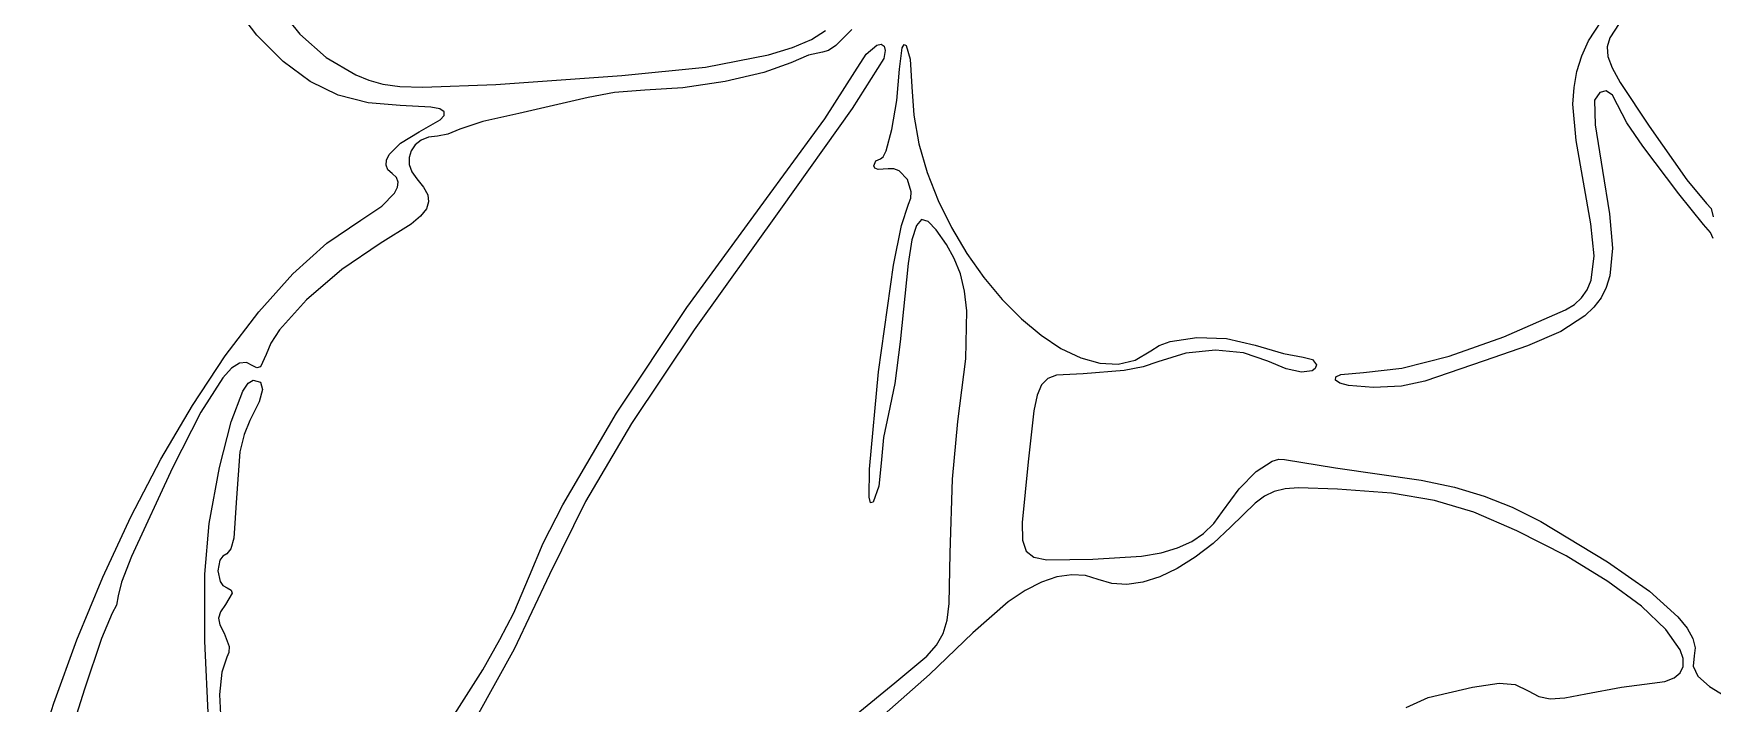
# Model space of a CAD drawing. Extents: x 56 to 1033, y 17 to 979.
# Drawn here: x 106.2 to 235.7, y 387.6 to 439.3 of the extents above; entities that cross this region are included whole.
import ezdxf

# ---------------------------------------------------------------- set-up
doc = ezdxf.new("R2010")
doc.units = 0

msp = doc.modelspace()

# ---------------------------------------------------------------- linework, layer by layer
at = {"layer": 'Layer 1'}
for p, q in [((123.39484, 439.194776), (121.40712, 441.779098)), ((125.006856, 441.3784), (126.716029, 439.250568)), ((226.191058, 438.742483), (227.70842, 441.05269)), ((166.208615, 438.848515), (167.28721, 439.547057)), ((169.32064, 439.63134), (168.081064, 438.386996)), ((228.87516, 440.60995), (227.824078, 438.967973)), ((125.410187, 437.150286), (123.39484, 439.194776)), ((126.716029, 439.250568), (128.736239, 437.465769)), ((162.888289, 437.652285), (164.742633, 438.217009)), ((164.742633, 438.217009), (166.208615, 438.848515)), ((168.081064, 438.386996), (167.50425, 438.008464)), ((170.409458, 437.703852), (171.250026, 438.41002)), ((171.250026, 438.41002), (171.579142, 438.481959)), ((171.579142, 438.481959), (171.802146, 438.345578)), ((171.802146, 438.345578), (171.885039, 437.985211)), ((172.99258, 436.54432), (173.1972, 438.195349)), ((173.1972, 438.195349), (173.353185, 438.46174)), ((173.353185, 438.46174), (173.521034, 438.388771)), ((173.521034, 438.388771), (173.820573, 437.324925)), ((225.665786, 437.574239), (226.191058, 438.742483)), ((227.824078, 438.967973), (227.627048, 438.276724)), ((227.627048, 438.276724), (227.679962, 437.539849)), ((127.488834, 435.614432), (125.410187, 437.150286)), ((128.736239, 437.465769), (131.02388, 436.11673)), ((158.010594, 436.722163), (162.888289, 437.652285)), ((164.61791, 437.05199), (162.520654, 436.291895)), ((165.978841, 437.629311), (164.61791, 437.05199)), ((167.0552, 437.86944), (165.978841, 437.629311)), ((167.50425, 438.008464), (167.0552, 437.86944)), ((171.79382, 437.38519), (169.332169, 433.524992)), ((169.55244, 436.35241), (170.409458, 437.703852)), ((171.885039, 437.985211), (171.79382, 437.38519)), ((173.820573, 437.324925), (173.95231, 435.20415)), ((225.291463, 436.378407), (225.665786, 437.574239)), ((227.679962, 437.539849), (228.006024, 436.658256)), ((129.666451, 434.556017), (127.488834, 435.614432)), ((131.02388, 436.11673), (132.031517, 435.699712)), ((132.031517, 435.699712), (133.099288, 435.400813)), ((141.82855, 435.374985), (151.56788, 436.05593)), ((151.5677, 436.05611), (158.010594, 436.722163)), ((151.56788, 436.05593), (151.5677, 436.05611)), ((159.539561, 435.607916), (156.278368, 435.113982)), ((162.520654, 436.291895), (159.539561, 435.607916)), ((167.218209, 432.724121), (169.55244, 436.35241)), ((172.786164, 434.131959), (172.99258, 436.54432)), ((225.064596, 435.140867), (225.291463, 436.378407)), ((228.006024, 436.658256), (228.628436, 435.532857)), ((228.628436, 435.532857), (230.85512, 432.15428)), ((131.978709, 433.943845), (129.666451, 434.556017)), ((133.099288, 435.400813), (134.420034, 435.219463)), ((134.420034, 435.219463), (136.186599, 435.155089)), ((136.186599, 435.155089), (141.82855, 435.374985)), ((148.95816, 434.37035), (143.6146, 433.14018)), ((150.991809, 434.76138), (148.95816, 434.37035)), ((153.34081, 434.92402), (150.991809, 434.76138)), ((156.278368, 435.113982), (153.34081, 434.92402)), ((173.95231, 435.20415), (174.093443, 433.003739)), ((224.981693, 433.847498), (225.064596, 435.140867)), ((227.044093, 434.761879), (226.64229, 434.16749)), ((226.64229, 434.16749), (226.700941, 432.254682)), ((227.541233, 434.884736), (227.044093, 434.761879)), ((228.034821, 434.556553), (227.541233, 434.884736)), ((228.42597, 433.79782), (228.034821, 434.556553)), ((134.46128, 433.74672), (131.978709, 433.943845)), ((136.825, 433.629979), (134.46128, 433.74672)), ((137.502426, 433.480038), (136.825, 433.629979)), ((137.846116, 433.26548), (137.502426, 433.480038)), ((137.539959, 432.631806), (137.857989, 432.983628)), ((137.857989, 432.983628), (137.846116, 433.26548)), ((143.6146, 433.14018), (140.8179, 432.50463)), ((169.332169, 433.524992), (163.80772, 425.75089)), ((172.413371, 431.900489), (172.786164, 434.131959)), ((174.093443, 433.003739), (174.498418, 430.784026)), ((225.23381, 431.03679), (224.981693, 433.847498)), ((229.147489, 432.398676), (228.42597, 433.79782)), ((134.483434, 430.848294), (135.92186, 431.70754)), ((135.92186, 431.70754), (137.539959, 432.631806)), ((139.05722, 431.92659), (138.129775, 431.547287)), ((140.8179, 432.50463), (139.05722, 431.92659)), ((163.00933, 426.95792), (167.218209, 432.724121)), ((171.961643, 430.260505), (172.413371, 431.900489)), ((226.700941, 432.254682), (227.24977, 428.7185)), ((230.38017, 430.61665), (229.147489, 432.398676)), ((230.85512, 432.15428), (233.76581, 428.020468)), ((133.608531, 429.952916), (134.483434, 430.848294)), ((135.289104, 430.260221), (135.131254, 429.742925)), ((135.6023, 430.711833), (135.289104, 430.260221)), ((136.057084, 431.069456), (135.6023, 430.711833)), ((136.639694, 431.304787), (136.057084, 431.069456)), ((137.33637, 431.38952), (136.639694, 431.304787)), ((138.129775, 431.547287), (137.33637, 431.38952)), ((171.733503, 429.79063), (171.961643, 430.260505)), ((174.498418, 430.784026), (175.139599, 428.575582)), ((226.363, 424.60429), (225.23381, 431.03679)), ((233.15501, 426.93321), (230.38017, 430.61665)), ((133.367268, 429.12939), (133.404312, 429.525423)), ((133.506162, 428.778317), (133.367268, 429.12939)), ((133.404312, 429.525423), (133.608531, 429.952916)), ((135.131254, 429.742925), (135.142512, 429.188248)), ((135.142512, 429.188248), (135.336637, 428.624495)), ((171.00689, 429.08868), (171.157156, 429.465766)), ((171.095374, 428.904491), (171.00689, 429.08868)), ((171.157156, 429.465766), (171.51842, 429.6226)), ((171.51842, 429.6226), (171.733503, 429.79063)), ((133.82976, 428.4857), (133.506162, 428.778317)), ((134.157961, 428.19039), (133.82976, 428.4857)), ((134.294956, 427.835747), (134.157961, 428.19039)), ((134.246092, 427.429657), (134.294956, 427.835747)), ((135.336637, 428.624495), (135.72739, 428.07997)), ((135.72739, 428.07997), (136.26145, 427.43857)), ((171.336295, 428.797734), (171.095374, 428.904491)), ((172.12827, 428.84797), (171.336295, 428.797734)), ((172.557665, 428.864707), (172.12827, 428.84797)), ((172.959966, 428.709972), (172.557665, 428.864707)), ((173.603325, 428.02552), (172.959966, 428.709972)), ((173.898429, 427.073491), (173.603325, 428.02552)), ((175.139599, 428.575582), (175.989351, 426.40898)), ((227.24977, 428.7185), (227.808539, 425.394289)), ((233.76581, 428.020468), (235.28228, 426.18641)), ((133.037833, 425.981593), (134.016717, 426.98001)), ((134.016717, 426.98001), (134.246092, 427.429657)), ((136.26145, 427.43857), (136.573742, 426.857707)), ((136.573742, 426.857707), (136.648579, 426.309557)), ((156.579464, 418.14569), (163.00933, 426.95792)), ((173.68536, 426.13276), (173.865411, 426.584283)), ((173.865411, 426.584283), (173.898429, 427.073491)), ((175.989351, 426.40898), (177.020036, 424.314792)), ((235.06954, 424.56018), (233.15501, 426.93321)), ((131.40109, 424.9036), (133.037833, 425.981593)), ((136.023145, 425.200096), (135.291503, 424.583135)), ((136.470275, 425.766295), (136.023145, 425.200096)), ((136.648579, 426.309557), (136.470275, 425.766295)), ((163.80772, 425.75089), (157.133498, 416.424613)), ((173.146986, 424.473192), (173.68536, 426.13276)), ((227.808539, 425.394289), (228.024951, 422.725398)), ((235.28228, 426.18641), (235.652109, 425.802586)), ((235.652109, 425.802586), (235.80593, 425.15552)), ((128.791385, 423.12383), (131.40109, 424.9036)), ((135.291503, 424.583135), (132.91194, 423.08563)), ((172.539347, 421.409145), (173.146986, 424.473192)), ((174.29362, 424.481507), (173.957717, 423.374546)), ((174.696151, 424.935176), (174.29362, 424.481507)), ((175.19603, 424.800477), (174.696151, 424.935176)), ((175.823976, 424.142334), (175.19603, 424.800477)), ((176.61071, 423.02567), (175.823976, 424.142334)), ((177.020036, 424.314792), (178.204019, 422.323591)), ((226.61433, 422.143943), (226.363, 424.60429)), ((235.589578, 423.937637), (235.06954, 424.56018)), ((235.80588, 423.48602), (235.589578, 423.937637)), ((126.15944, 420.737933), (128.791385, 423.12383)), ((132.91194, 423.08563), (129.943837, 421.088857)), ((173.957717, 423.374546), (173.657723, 421.549369)), ((177.225992, 421.940228), (176.61071, 423.02567)), ((228.024951, 422.725398), (227.827567, 420.5967)), ((171.367201, 413.180694), (172.539347, 421.409145)), ((173.657723, 421.549369), (173.04258, 415.48467)), ((177.692285, 420.747262), (177.225992, 421.940228)), ((178.204019, 422.323591), (179.513664, 420.465949)), ((226.383095, 420.257941), (226.61433, 422.143943)), ((123.533614, 417.81052), (126.15944, 420.737933)), ((129.943837, 421.088857), (127.223819, 418.741724)), ((178.011863, 419.411383), (177.692285, 420.747262)), ((179.513664, 420.465949), (180.921335, 418.772437)), ((226.080893, 419.511293), (226.383095, 420.257941)), ((227.827567, 420.5967), (227.551379, 419.698945)), ((127.223819, 418.741724), (125.145858, 416.427026)), ((178.186995, 417.897206), (178.011863, 419.411383)), ((180.921335, 418.772437), (182.399396, 417.27363)), ((225.092075, 418.372648), (225.651303, 418.885399)), ((225.651303, 418.885399), (226.080893, 419.511293)), ((227.144953, 418.893065), (226.59936, 418.164669)), ((227.551379, 419.698945), (227.144953, 418.893065)), ((120.942265, 414.406202), (123.533614, 417.81052)), ((151.145526, 409.978666), (156.579464, 418.14569)), ((178.11301, 414.192408), (178.186995, 417.897206)), ((219.650616, 415.89062), (224.40096, 417.96543)), ((225.90567, 417.499366), (224.038283, 416.300474)), ((224.40096, 417.96543), (225.092075, 418.372648)), ((226.59936, 418.164669), (225.90567, 417.499366)), ((125.145858, 416.427026), (124.470767, 415.401465)), ((157.133498, 416.424613), (152.30227, 409.189552)), ((182.399396, 417.27363), (183.92021, 416.000098)), ((224.038283, 416.300474), (221.471355, 415.181262)), ((124.470767, 415.401465), (124.10393, 414.52756)), ((173.04258, 415.48467), (172.641669, 412.278736)), ((183.92021, 416.000098), (185.456143, 414.982415)), ((185.456143, 414.982415), (186.979557, 414.251152)), ((191.198329, 414.081608), (192.39531, 414.80175)), ((192.39531, 414.80175), (193.042386, 415.203815)), ((193.042386, 415.203815), (193.875303, 415.511541)), ((193.875303, 415.511541), (195.93334, 415.834821)), ((197.379099, 414.856951), (195.104252, 414.618714)), ((195.93334, 415.834821), (198.238779, 415.753268)), ((199.553346, 414.656478), (197.379099, 414.856951)), ((198.238779, 415.753268), (200.46098, 415.24856)), ((200.46098, 415.24856), (202.635969, 414.592816)), ((215.418835, 414.377684), (219.650616, 415.89062)), ((221.471355, 415.181262), (218.13345, 414.0266)), ((118.413755, 410.58959), (120.942265, 414.406202)), ((121.432395, 413.452014), (120.748449, 412.707839)), ((122.03666, 413.843025), (121.432395, 413.452014)), ((122.578339, 413.902621), (122.03666, 413.843025)), ((123.07453, 413.65255), (122.578339, 413.902621)), ((123.395139, 413.489357), (123.07453, 413.65255)), ((123.669454, 413.577287), (123.395139, 413.489357)), ((124.10393, 414.52756), (123.669454, 413.577287)), ((177.4885, 409.34977), (178.11301, 414.192408)), ((186.979557, 414.251152), (188.462817, 413.836881)), ((188.462817, 413.836881), (189.878286, 413.770176)), ((189.878286, 413.770176), (191.198329, 414.081608)), ((191.7904, 413.567002), (190.347489, 413.269985)), ((192.93126, 413.94348), (191.7904, 413.567002)), ((195.104252, 414.618714), (192.93126, 413.94348)), ((201.42454, 414.01558), (199.553346, 414.656478)), ((202.829403, 413.421144), (201.42454, 414.01558)), ((202.635969, 414.592816), (204.14273, 414.31505)), ((204.027149, 413.164982), (202.829403, 413.421144)), ((204.14273, 414.31505), (204.87081, 414.13623)), ((205.092177, 413.442309), (204.860865, 413.259577)), ((204.87081, 414.13623), (205.17364, 413.71741)), ((205.17364, 413.71741), (205.092177, 413.442309)), ((208.82066, 413.13251), (211.783042, 413.45039)), ((211.783042, 413.45039), (215.418835, 414.377684)), ((218.13345, 414.0266), (213.54036, 412.46491)), ((120.748449, 412.707839), (119.073123, 410.072995)), ((122.304802, 411.676812), (122.717354, 412.31637)), ((122.717354, 412.31637), (123.08998, 412.53897)), ((123.08998, 412.53897), (123.673992, 412.36894)), ((123.673992, 412.36894), (123.831155, 411.825399)), ((170.670775, 405.673576), (171.367201, 413.180694)), ((172.641669, 412.278736), (172.15081, 409.94776)), ((183.966726, 412.181452), (183.627707, 411.370554)), ((184.441025, 412.6716), (183.966726, 412.181452)), ((185.100399, 412.920651), (184.441025, 412.6716)), ((187.17355, 413.01409), (185.100399, 412.920651)), ((190.347489, 413.269985), (187.17355, 413.01409)), ((204.860865, 413.259577), (204.027149, 413.164982)), ((206.64636, 412.53891), (206.676082, 412.782165)), ((206.99579, 412.298675), (206.64636, 412.53891)), ((206.676082, 412.782165), (207.072629, 412.968805)), ((207.653655, 412.122685), (206.99579, 412.298675)), ((207.072629, 412.968805), (208.82066, 413.13251)), ((209.570576, 411.966942), (207.653655, 412.122685)), ((213.54036, 412.46491), (211.748889, 412.078684)), ((121.411535, 409.316275), (122.304802, 411.676812)), ((123.5576, 410.858165), (122.84946, 409.41706)), ((123.831155, 411.825399), (123.5576, 410.858165)), ((183.627707, 411.370554), (183.374173, 410.159248)), ((211.748889, 412.078684), (209.570576, 411.966942)), ((115.976441, 406.425297), (118.413755, 410.58959)), ((119.073123, 410.072995), (116.87391, 405.7645)), ((146.99814, 402.918719), (151.145526, 409.978666)), ((172.15081, 409.94776), (171.756319, 408.118482)), ((183.374173, 410.159248), (182.92438, 406.21679)), ((120.513423, 405.79626), (121.411535, 409.316275)), ((122.393891, 408.335407), (122.070011, 406.990789)), ((122.84946, 409.41706), (122.393891, 408.335407)), ((152.30227, 409.189552), (148.765092, 403.17671)), ((177.076067, 404.87865), (177.4885, 409.34977)), ((122.070011, 406.990789), (121.80696, 403.45346)), ((171.756319, 408.118482), (171.58697, 406.11873)), ((113.658683, 401.977934), (115.976441, 406.425297)), ((116.87391, 405.7645), (113.71839, 398.918831)), ((119.71371, 401.45567), (120.513423, 405.79626)), ((170.657785, 403.511195), (170.670775, 405.673576)), ((171.58697, 406.11873), (171.397054, 404.361097)), ((182.92438, 406.21679), (182.474116, 401.534043)), ((200.536149, 405.471916), (201.755448, 406.27027)), ((201.755448, 406.27027), (202.280436, 406.430057)), ((202.280436, 406.430057), (202.72459, 406.40979)), ((202.72459, 406.40979), (206.64637, 405.77065)), ((206.64637, 405.77065), (213.261612, 404.818081)), ((171.397054, 404.361097), (170.95192, 403.11396)), ((176.90215, 399.16307), (177.076067, 404.87865)), ((199.213047, 404.137502), (200.536149, 405.471916)), ((213.261612, 404.818081), (215.834057, 404.262215)), ((121.80696, 403.45346), (121.615794, 400.342586)), ((148.765092, 403.17671), (145.97302, 397.51709)), ((170.762541, 403.058917), (170.657785, 403.511195)), ((170.95192, 403.11396), (170.762541, 403.058917)), ((197.9325, 402.3898), (199.213047, 404.137502)), ((201.181027, 403.587646), (200.438004, 403.033773)), ((201.922669, 403.94669), (201.181027, 403.587646)), ((202.759575, 404.145032), (201.922669, 403.94669)), ((203.788392, 404.216797), (202.759575, 404.145032)), ((206.80834, 404.1171), (203.788392, 404.216797)), ((210.9721, 403.803259), (206.80834, 404.1171)), ((214.282019, 403.252642), (210.9721, 403.803259)), ((217.317774, 402.330735), (214.282019, 403.252642)), ((215.834057, 404.262215), (218.126533, 403.580613)), ((218.126533, 403.580613), (220.29665, 402.718762)), ((111.488841, 397.312113), (113.658683, 401.977934)), ((145.497724, 399.948234), (146.99814, 402.918719)), ((197.256583, 401.471749), (197.9325, 402.3898)), ((200.438004, 403.033773), (198.56123, 401.20504)), ((220.65904, 400.90302), (217.317774, 402.330735)), ((220.29665, 402.718762), (222.502022, 401.622151)), ((119.382615, 397.542039), (119.71371, 401.45567)), ((182.474116, 401.534043), (182.488041, 400.172708)), ((195.550088, 400.078877), (196.471765, 400.704869)), ((196.471765, 400.704869), (197.256583, 401.471749)), ((198.56123, 401.20504), (197.198382, 399.929475)), ((224.444821, 398.966232), (220.65904, 400.90302)), ((222.502022, 401.622151), (227.64897, 398.5066)), ((121.386771, 399.496839), (121.07062, 399.13354)), ((121.615794, 400.342586), (121.386771, 399.496839)), ((144.42793, 397.42772), (145.497724, 399.948234)), ((176.832863, 395.293082), (176.90215, 399.16307)), ((182.488041, 400.172708), (182.76007, 399.315929)), ((182.76007, 399.315929), (183.364251, 398.852102)), ((191.684295, 398.943393), (193.184313, 399.208423)), ((193.184313, 399.208423), (194.46359, 399.58349)), ((194.46359, 399.58349), (195.550088, 400.078877)), ((197.198382, 399.929475), (195.817275, 398.856095)), ((113.71839, 398.918831), (112.943475, 396.935589)), ((120.539472, 398.63137), (120.365243, 397.810336)), ((120.760341, 398.942195), (120.539472, 398.63137)), ((121.07062, 399.13354), (120.760341, 398.942195)), ((183.364251, 398.852102), (184.374634, 398.669625)), ((184.374634, 398.669625), (187.9102, 398.70231)), ((187.9102, 398.70231), (191.684295, 398.943393)), ((194.439212, 397.99338), (193.085494, 397.349811)), ((195.817275, 398.856095), (194.439212, 397.99338)), ((227.6708, 396.993877), (224.444821, 398.966232)), ((227.64897, 398.5066), (230.88298, 396.233407)), ((109.495274, 392.492443), (111.488841, 397.312113)), ((112.943475, 396.935589), (112.68783, 395.87435)), ((119.364533, 392.37617), (119.382615, 397.542039)), ((120.365243, 397.810336), (120.546502, 396.988555)), ((120.546502, 396.988555), (120.769993, 396.676794)), ((120.769993, 396.676794), (121.08182, 396.48414)), ((143.234091, 394.56201), (144.42793, 397.42772)), ((145.97302, 397.51709), (143.246075, 391.77019)), ((183.947281, 396.933475), (182.690699, 396.294434)), ((185.148284, 397.340516), (183.947281, 396.933475)), ((186.285938, 397.512253), (185.148284, 397.340516)), ((187.352476, 397.445379), (186.285938, 397.512253)), ((188.34013, 397.13659), (187.352476, 397.445379)), ((189.38344, 396.818777), (188.34013, 397.13659)), ((190.536305, 396.75403), (189.38344, 396.818777)), ((191.777424, 396.933868), (190.536305, 396.75403)), ((193.085494, 397.349811), (191.777424, 396.933868)), ((230.262377, 395.070144), (227.6708, 396.993877)), ((112.68783, 395.87435), (112.546743, 395.164575)), ((121.483355, 396.071606), (120.97004, 395.20905)), ((121.08182, 396.48414), (121.395324, 396.315621)), ((121.395324, 396.315621), (121.483355, 396.071606)), ((176.673588, 393.993076), (176.832863, 395.293082)), ((181.386304, 395.4267), (178.66515, 393.01837)), ((182.690699, 396.294434), (181.386304, 395.4267)), ((230.88298, 396.233407), (233.085025, 394.25487)), ((112.20767, 394.54249), (111.381808, 392.589871)), ((112.546743, 395.164575), (112.20767, 394.54249)), ((120.57689, 394.6466), (120.43006, 394.15274)), ((120.43006, 394.15274), (120.524835, 393.636095)), ((120.97004, 395.20905), (120.57689, 394.6466)), ((142.15408, 392.5099), (143.234091, 394.56201)), ((176.364426, 392.95992), (176.673588, 393.993076)), ((232.144951, 393.279221), (230.262377, 395.070144)), ((233.085025, 394.25487), (233.795005, 393.3805)), ((120.524835, 393.636095), (120.8565, 393.00529)), ((120.8565, 393.00529), (121.24959, 391.960355)), ((178.66515, 393.01837), (175.31436, 389.797683)), ((175.855275, 392.076257), (176.364426, 392.95992)), ((233.243924, 391.705299), (232.144951, 393.279221)), ((233.795005, 393.3805), (234.242125, 392.585078)), ((107.706341, 387.583538), (109.495274, 392.492443)), ((111.381808, 392.589871), (110.0705, 388.68114)), ((119.651419, 386.294551), (119.364533, 392.37617)), ((121.230307, 391.507246), (121.0629, 391.13862)), ((121.24959, 391.960355), (121.230307, 391.507246)), ((143.246075, 391.77019), (140.354391, 386.556104)), ((140.83278, 390.15357), (142.15408, 392.5099)), ((175.096034, 391.224732), (175.855275, 392.076257)), ((233.476248, 391.026021), (233.243924, 391.705299)), ((234.242125, 392.585078), (234.424765, 391.870364)), ((234.424765, 391.870364), (234.3413, 391.23812)), ((121.0629, 391.13862), (120.674966, 389.977855)), ((138.662504, 386.760855), (140.83278, 390.15357)), ((172.62688, 389.14867), (175.096034, 391.224732)), ((233.259945, 389.935453), (233.484697, 390.432565)), ((233.484697, 390.432565), (233.476248, 391.026021)), ((234.3413, 391.23812), (234.247609, 390.4411)), ((234.247609, 390.4411), (234.619321, 389.677129)), ((120.674966, 389.977855), (120.510665, 388.262165)), ((169.642761, 386.715722), (172.62688, 389.14867)), ((175.31436, 389.797683), (171.80817, 386.71831)), ((213.80055, 388.03844), (217.233009, 388.822451)), ((217.233009, 388.822451), (219.289359, 389.142611)), ((219.289359, 389.142611), (220.52952, 389.035025)), ((220.52952, 389.035025), (221.51341, 388.5358)), ((225.96819, 388.30402), (228.737276, 388.826394)), ((228.737276, 388.826394), (231.09324, 389.12742)), ((231.09324, 389.12742), (232.073542, 389.272357)), ((232.073542, 389.272357), (232.792668, 389.545209)), ((232.792668, 389.545209), (233.259945, 389.935453)), ((234.619321, 389.677129), (235.512713, 388.876631)), ((235.512713, 388.876631), (236.98406, 387.97003)), ((106.150402, 382.650009), (107.706341, 387.583538)), ((110.0705, 388.68114), (107.3842, 380.13945)), ((120.510665, 388.262165), (120.588862, 386.707627)), ((212.105726, 387.259481), (213.80055, 388.03844)), ((221.51341, 388.5358), (222.340926, 388.095638)), ((222.340926, 388.095638), (223.21352, 387.917856)), ((223.21352, 387.917856), (224.349754, 387.991102)), ((224.349754, 387.991102), (225.96819, 388.30402))]:
    msp.add_line(p, q, dxfattribs=at)

doc.saveas('drawing.dxf')
